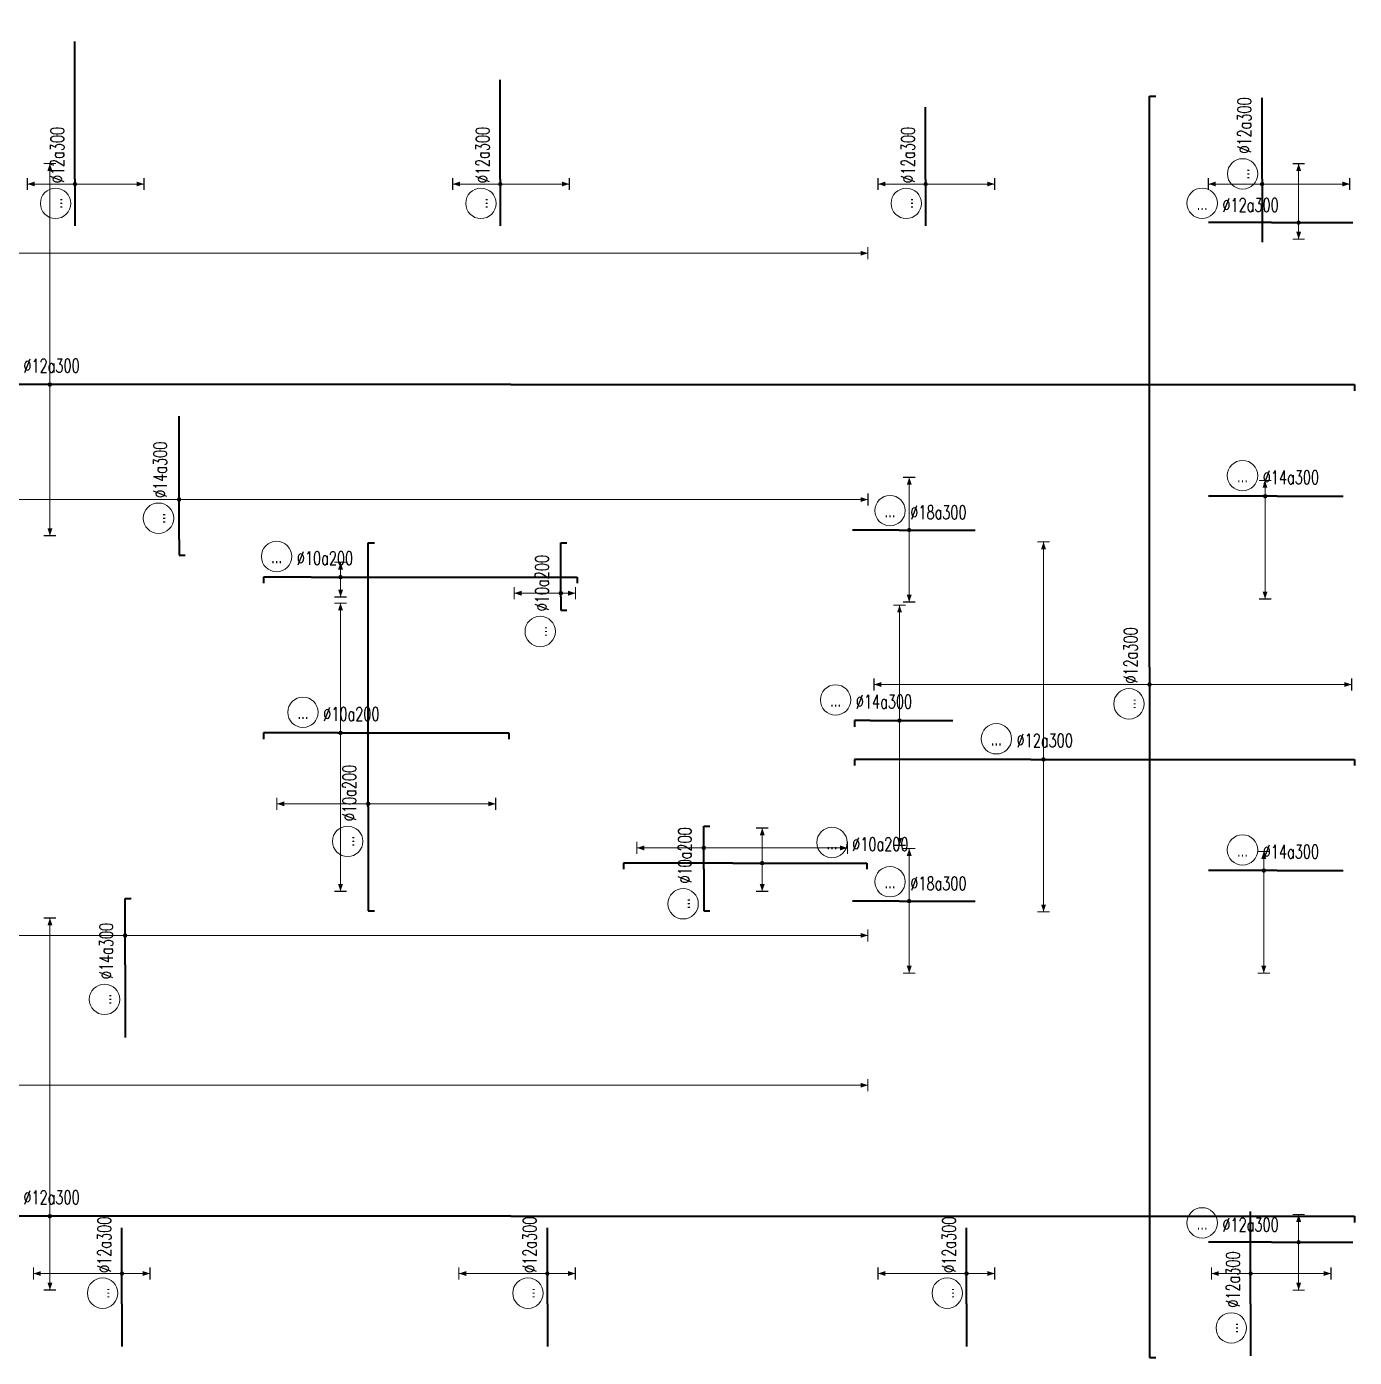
# Model space of a CAD drawing. Header units: millimetres. Extents: x 128150 to 589785, y -24154 to 43820.
# Drawn here: x 285855 to 318320, y 8280 to 40823 of the extents above; entities that cross this region are included whole.
import ezdxf
from ezdxf.enums import TextEntityAlignment as Align

# ---------------------------------------------------------------- set-up
doc = ezdxf.new("R2010")
doc.units = ezdxf.units.MM
doc.layers.get('0').update_dxf_attribs({"lineweight": 20})
for name, color, linetype, lineweight in [('NDC_S_DIM', 1, 'Continuous', 15), ('NDC_S_REBAR', 4, 'Continuous', 35), ('NDC_S_VN TEXT', 7, 'Continuous', 20)]:
    doc.layers.add(name, color=color, linetype=linetype, lineweight=lineweight)
doc.styles.add('ARIAL', font='arial.ttf', dxfattribs={"width": 0.7})
doc.styles.add('NDC_ROMANS', font='romans.shx', dxfattribs={"width": 0.7})

# ---------------------------------------------------------------- blocks, each defined once
blk = doc.blocks.new('*U25')
h = blk.add_hatch(color=6)
edge = h.paths.add_edge_path()
edge.add_arc((-75.12, 0), 0.3, 0, 360)
at = {"layer": 'NDC_S_DIM', "color": 6}
for q in [(-75.12, 48.62), (-75.12, -12.04)]:
    blk.add_line((-75.12, 0), q, dxfattribs=at)
for points in [[(-76.12, 48.62, 0.2, 0.2, 0), (-74.12, 48.62, 0, 0, 0)], [(-76.12, -12.04, 0.2, 0.2, 0), (-74.12, -12.04, 0, 0, 0)]]:
    blk.add_lwpolyline(points, format="xyseb", dxfattribs=at)
at = {"layer": 'NDC_S_DIM'}
blk.add_circle((-82.75, 3.36), 2.48, dxfattribs=at)
at = {"layer": 'NDC_S_DIM', "color": 6}
blk.add_circle((-75.12, 0), 0.3, dxfattribs=at)
for points in [[(-75.52, 47.42), (-75.12, 48.62), (-74.72, 47.42)], [(-75.52, -10.84), (-75.12, -12.04), (-74.72, -10.84)]]:
    blk.add_solid(points, dxfattribs=at)
at = {"layer": 'NDC_S_REBAR'}
for p, q in [((0, 0), (-289.29, 0)), ((-289.29, 0), (-289.29, -1)), ((0, 0), (137.51, 0)), ((137.51, 0), (137.51, -1)), ((-289.29, -1), (-289.29, -1)), ((137.51, -1), (137.51, -1))]:
    blk.add_line(p, q, dxfattribs=at)
at = {"layer": 'NDC_S_VN TEXT', "style": 'ARIAL', "width": 0.7}
blk.add_attdef('KHT', text='', height=2.2, dxfattribs=at).set_placement((-82.75, 3.36), align=Align.MIDDLE_CENTER)
at = {"layer": 'NDC_S_VN TEXT', "color": 3, "style": 'NDC_ROMANS', "width": 0.7}
blk.add_attdef('DKT', (-79.45, 1.98), '', height=2.2, dxfattribs=at)
blk = doc.blocks.new('*U33')
h = blk.add_hatch(color=6)
edge = h.paths.add_edge_path()
edge.add_arc((2.08, 0), 0.3, 0, 360)
at = {"layer": 'NDC_S_DIM', "color": 6}
for q in [(2.08, 35.47), (2.08, -24.86)]:
    blk.add_line((2.08, 0), q, dxfattribs=at)
for points in [[(1.08, 35.47, 0.2, 0.2, 0), (3.08, 35.47, 0, 0, 0)], [(1.08, -24.86, 0.2, 0.2, 0), (3.08, -24.86, 0, 0, 0)]]:
    blk.add_lwpolyline(points, format="xyseb", dxfattribs=at)
at = {"layer": 'NDC_S_DIM'}
blk.add_circle((-5.62, 3.36), 2.48, dxfattribs=at)
at = {"layer": 'NDC_S_DIM', "color": 6}
blk.add_circle((2.08, 0), 0.3, dxfattribs=at)
for points in [[(1.68, 34.27), (2.08, 35.47), (2.48, 34.27)], [(1.68, -23.66), (2.08, -24.86), (2.48, -23.66)]]:
    blk.add_solid(points, dxfattribs=at)
at = {"layer": 'NDC_S_REBAR'}
for p, q in [((0, 0), (-28.73, 0)), ((-28.73, 0), (-28.73, -1)), ((0, 0), (52.74, 0)), ((52.74, 0), (52.74, -1)), ((-28.73, -1), (-28.73, -1)), ((52.74, -1), (52.74, -1))]:
    blk.add_line(p, q, dxfattribs=at)
at = {"layer": 'NDC_S_VN TEXT', "style": 'ARIAL', "width": 0.7}
blk.add_attdef('KHT', text='', height=2.2, dxfattribs=at).set_placement((-5.62, 3.36), align=Align.MIDDLE_CENTER)
at = {"layer": 'NDC_S_VN TEXT', "color": 3, "style": 'NDC_ROMANS', "width": 0.7}
blk.add_attdef('DKT', (-2.32, 1.98), '', height=2.2, dxfattribs=at)
blk = doc.blocks.new('*U34')
h = blk.add_hatch(color=6)
edge = h.paths.add_edge_path()
edge.add_arc((4.81, 0), 0.3, 0, 360)
at = {"layer": 'NDC_S_DIM', "color": 6}
for q in [(4.81, 100.13), (4.81, -154.87)]:
    blk.add_line((4.81, 0), q, dxfattribs=at)
for points in [[(3.81, 100.13, 0.2, 0.2, 0), (5.81, 100.13, 0, 0, 0)], [(3.81, -154.87, 0.2, 0.2, 0), (5.81, -154.87, 0, 0, 0)]]:
    blk.add_lwpolyline(points, format="xyseb", dxfattribs=at)
at = {"layer": 'NDC_S_DIM'}
blk.add_circle((-5.62, 3.36), 2.48, dxfattribs=at)
at = {"layer": 'NDC_S_DIM', "color": 6}
blk.add_circle((4.81, 0), 0.3, dxfattribs=at)
for points in [[(4.41, 98.93), (4.81, 100.13), (5.21, 98.93)], [(4.41, -153.67), (4.81, -154.87), (5.21, -153.67)]]:
    blk.add_solid(points, dxfattribs=at)
at = {"layer": 'NDC_S_REBAR'}
for p, q in [((0, 0), (-39.56, 0)), ((-39.56, 0), (-39.56, -1)), ((0, 0), (35.24, 0)), ((35.24, 0), (35.24, -1)), ((-39.56, -1), (-39.56, -1)), ((35.24, -1), (35.24, -1))]:
    blk.add_line(p, q, dxfattribs=at)
at = {"layer": 'NDC_S_VN TEXT', "style": 'ARIAL', "width": 0.7}
blk.add_attdef('KHT', text='', height=2.2, dxfattribs=at).set_placement((-5.62, 3.36), align=Align.MIDDLE_CENTER)
at = {"layer": 'NDC_S_VN TEXT', "color": 3, "style": 'NDC_ROMANS', "width": 0.7}
blk.add_attdef('DKT', (-2.32, 1.98), '', height=2.2, dxfattribs=at)
blk = doc.blocks.new('*U36')
h = blk.add_hatch(color=6)
edge = h.paths.add_edge_path()
edge.add_arc((4.81, 0), 0.3, 0, 360)
at = {"layer": 'NDC_S_DIM', "color": 6}
for q in [(4.81, 100.13), (4.81, -154.87)]:
    blk.add_line((4.81, 0), q, dxfattribs=at)
for points in [[(3.81, 100.13, 0.2, 0.2, 0), (5.81, 100.13, 0, 0, 0)], [(3.81, -154.87, 0.2, 0.2, 0), (5.81, -154.87, 0, 0, 0)]]:
    blk.add_lwpolyline(points, format="xyseb", dxfattribs=at)
at = {"layer": 'NDC_S_DIM'}
blk.add_circle((-5.62, 3.36), 2.48, dxfattribs=at)
at = {"layer": 'NDC_S_DIM', "color": 6}
blk.add_circle((4.81, 0), 0.3, dxfattribs=at)
for points in [[(4.41, 98.93), (4.81, 100.13), (5.21, 98.93)], [(4.41, -153.67), (4.81, -154.87), (5.21, -153.67)]]:
    blk.add_solid(points, dxfattribs=at)
at = {"layer": 'NDC_S_REBAR'}
for p, q in [((0, 0), (-44.4, 0)), ((-44.4, 0), (-44.4, -1)), ((0, 0), (41.76, 0)), ((41.76, 0), (41.76, -1)), ((-44.4, -1), (-44.4, -1)), ((41.76, -1), (41.76, -1))]:
    blk.add_line(p, q, dxfattribs=at)
at = {"layer": 'NDC_S_VN TEXT', "style": 'ARIAL', "width": 0.7}
blk.add_attdef('KHT', text='', height=2.2, dxfattribs=at).set_placement((-5.62, 3.36), align=Align.MIDDLE_CENTER)
at = {"layer": 'NDC_S_VN TEXT', "color": 3, "style": 'NDC_ROMANS', "width": 0.7}
blk.add_attdef('DKT', (-2.32, 1.98), '', height=2.2, dxfattribs=at)
blk = doc.blocks.new('*U27')
h = blk.add_hatch(color=6)
edge = h.paths.add_edge_path()
edge.add_arc((0.5, 0), 0.3, 0, 360)
at = {"layer": 'NDC_S_DIM', "color": 6}
for q in [(0.5, 21.16), (0.5, -25.84)]:
    blk.add_line((0.5, 0), q, dxfattribs=at)
for points in [[(-0.5, 21.16, 0.2, 0.2, 0), (1.5, 21.16, 0, 0, 0)], [(-0.5, -25.84, 0.2, 0.2, 0), (1.5, -25.84, 0, 0, 0)]]:
    blk.add_lwpolyline(points, format="xyseb", dxfattribs=at)
at = {"layer": 'NDC_S_DIM'}
blk.add_circle((-5.62, 3.36), 2.48, dxfattribs=at)
at = {"layer": 'NDC_S_DIM', "color": 6}
blk.add_circle((0.5, 0), 0.3, dxfattribs=at)
for points in [[(0.1, 19.96), (0.5, 21.16), (0.9, 19.96)], [(0.1, -24.64), (0.5, -25.84), (0.9, -24.64)]]:
    blk.add_solid(points, dxfattribs=at)
at = {"layer": 'NDC_S_REBAR'}
for p, q in [((0, 0), (-12.04, 0)), ((-12.04, 0), (-12.04, -1)), ((0, 0), (27.96, 0)), ((27.96, 0), (27.96, -1)), ((-12.04, -1), (-12.04, -1)), ((27.96, -1), (27.96, -1))]:
    blk.add_line(p, q, dxfattribs=at)
at = {"layer": 'NDC_S_VN TEXT', "style": 'ARIAL', "width": 0.7}
blk.add_attdef('KHT', text='', height=2.2, dxfattribs=at).set_placement((-5.62, 3.36), align=Align.MIDDLE_CENTER)
at = {"layer": 'NDC_S_VN TEXT', "color": 3, "style": 'NDC_ROMANS', "width": 0.7}
blk.add_attdef('DKT', (-2.32, 1.98), '', height=2.2, dxfattribs=at)
blk = doc.blocks.new('*U21')
h = blk.add_hatch(color=6)
edge = h.paths.add_edge_path()
edge.add_arc((4.81, 0), 0.3, 0, 360)
at = {"layer": 'NDC_S_DIM', "color": 6}
for q in [(4.81, 2.43), (4.81, -3.24)]:
    blk.add_line((4.81, 0), q, dxfattribs=at)
for points in [[(3.81, 2.43, 0.2, 0.2, 0), (5.81, 2.43, 0, 0, 0)], [(3.81, -3.24, 0.2, 0.2, 0), (5.81, -3.24, 0, 0, 0)]]:
    blk.add_lwpolyline(points, format="xyseb", dxfattribs=at)
at = {"layer": 'NDC_S_DIM'}
blk.add_circle((-5.62, 3.36), 2.48, dxfattribs=at)
at = {"layer": 'NDC_S_DIM', "color": 6}
blk.add_circle((4.81, 0), 0.3, dxfattribs=at)
for points in [[(4.41, 1.23), (4.81, 2.43), (5.21, 1.23)], [(4.41, -2.04), (4.81, -3.24), (5.21, -2.04)]]:
    blk.add_solid(points, dxfattribs=at)
at = {"layer": 'NDC_S_REBAR'}
for p, q in [((0, 0), (-7.73, 0)), ((-7.73, 0), (-7.73, -1)), ((0, 0), (43.4, 0)), ((43.4, 0), (43.4, -1)), ((-7.73, -1), (-7.73, -1)), ((43.4, -1), (43.4, -1))]:
    blk.add_line(p, q, dxfattribs=at)
at = {"layer": 'NDC_S_VN TEXT', "style": 'ARIAL', "width": 0.7}
blk.add_attdef('KHT', text='', height=2.2, dxfattribs=at).set_placement((-5.62, 3.36), align=Align.MIDDLE_CENTER)
at = {"layer": 'NDC_S_VN TEXT', "color": 3, "style": 'NDC_ROMANS', "width": 0.7}
blk.add_attdef('DKT', (-2.32, 1.98), '', height=2.2, dxfattribs=at)
blk = doc.blocks.new('*U23')
h = blk.add_hatch(color=6)
edge = h.paths.add_edge_path()
edge.add_arc((0.5, 0), 0.3, 0, 360)
at = {"layer": 'NDC_S_DIM', "color": 6}
for q in [(0.5, 14.9), (0.5, -20.77)]:
    blk.add_line((0.5, 0), q, dxfattribs=at)
for points in [[(-0.5, 14.9, 0.2, 0.2, 0), (1.5, 14.9, 0, 0, 0)], [(-0.5, -20.77, 0.2, 0.2, 0), (1.5, -20.77, 0, 0, 0)]]:
    blk.add_lwpolyline(points, format="xyseb", dxfattribs=at)
at = {"layer": 'NDC_S_DIM'}
blk.add_circle((-5.62, 3.36), 2.48, dxfattribs=at)
at = {"layer": 'NDC_S_DIM', "color": 6}
blk.add_circle((0.5, 0), 0.3, dxfattribs=at)
for points in [[(0.1, 13.7), (0.5, 14.9), (0.9, 13.7)], [(0.1, -19.57), (0.5, -20.77), (0.9, -19.57)]]:
    blk.add_solid(points, dxfattribs=at)
at = {"layer": 'NDC_S_REBAR'}
for p, q in [((0, 0), (-16.95, 0)), ((-16.95, 0), (-16.95, -1)), ((0, 0), (43.05, 0)), ((43.05, 0), (43.05, -1)), ((-16.95, -1), (-16.95, -1)), ((43.05, -1), (43.05, -1))]:
    blk.add_line(p, q, dxfattribs=at)
at = {"layer": 'NDC_S_VN TEXT', "style": 'ARIAL', "width": 0.7}
blk.add_attdef('KHT', text='', height=2.2, dxfattribs=at).set_placement((-5.62, 3.36), align=Align.MIDDLE_CENTER)
at = {"layer": 'NDC_S_VN TEXT', "color": 3, "style": 'NDC_ROMANS', "width": 0.7}
blk.add_attdef('DKT', (-2.32, 1.98), '', height=2.2, dxfattribs=at)
blk = doc.blocks.new('*U24')
h = blk.add_hatch(color=6)
edge = h.paths.add_edge_path()
edge.add_arc((0.61, 0), 0.3, 0, 360)
at = {"layer": 'NDC_S_DIM', "color": 6}
for q in [(0.61, 7.61), (0.61, -2.39)]:
    blk.add_line((0.61, 0), q, dxfattribs=at)
for points in [[(-0.39, 7.61, 0.2, 0.2, 0), (1.61, 7.61, 0, 0, 0)], [(-0.39, -2.39, 0.2, 0.2, 0), (1.61, -2.39, 0, 0, 0)]]:
    blk.add_lwpolyline(points, format="xyseb", dxfattribs=at)
at = {"layer": 'NDC_S_DIM'}
blk.add_circle((-5.62, 3.36), 2.48, dxfattribs=at)
at = {"layer": 'NDC_S_DIM', "color": 6}
blk.add_circle((0.61, 0), 0.3, dxfattribs=at)
for points in [[(0.21, 6.41), (0.61, 7.61), (1.01, 6.41)], [(0.21, -1.19), (0.61, -2.39), (1.01, -1.19)]]:
    blk.add_solid(points, dxfattribs=at)
at = {"layer": 'NDC_S_REBAR'}
for p, q in [((0, 0), (-2.17, 0)), ((-2.17, 0), (-2.17, -1)), ((0, 0), (8.83, 0)), ((8.83, 0), (8.83, -1)), ((-2.17, -1), (-2.17, -1)), ((8.83, -1), (8.83, -1))]:
    blk.add_line(p, q, dxfattribs=at)
at = {"layer": 'NDC_S_VN TEXT', "style": 'ARIAL', "width": 0.7}
blk.add_attdef('KHT', text='', height=2.2, dxfattribs=at).set_placement((-5.62, 3.36), align=Align.MIDDLE_CENTER)
at = {"layer": 'NDC_S_VN TEXT', "color": 3, "style": 'NDC_ROMANS', "width": 0.7}
blk.add_attdef('DKT', (-2.32, 1.98), '', height=2.2, dxfattribs=at)
blk = doc.blocks.new('*U39')
h = blk.add_hatch(color=6)
edge = h.paths.add_edge_path()
edge.add_arc((3.48, 0), 0.3, 0, 360)
at = {"layer": 'NDC_S_DIM', "color": 6}
for q in [(3.48, 10.9), (3.48, -23.43)]:
    blk.add_line((3.48, 0), q, dxfattribs=at)
for points in [[(2.48, 10.9, 0.2, 0.2, 0), (4.48, 10.9, 0, 0, 0)], [(2.48, -23.43, 0.2, 0.2, 0), (4.48, -23.43, 0, 0, 0)]]:
    blk.add_lwpolyline(points, format="xyseb", dxfattribs=at)
at = {"layer": 'NDC_S_DIM'}
blk.add_circle((-5.62, 3.36), 2.48, dxfattribs=at)
at = {"layer": 'NDC_S_DIM', "color": 6}
blk.add_circle((3.48, 0), 0.3, dxfattribs=at)
for points in [[(3.08, 9.7), (3.48, 10.9), (3.88, 9.7)], [(3.08, -22.23), (3.48, -23.43), (3.88, -22.23)]]:
    blk.add_solid(points, dxfattribs=at)
at = {"layer": 'NDC_S_REBAR'}
for p, q in [((0, 0), (-6.77, 0)), ((-6.77, 0), (-6.77, -1)), ((0, 0), (7.03, 0)), ((7.03, 0), (7.03, -1)), ((-6.77, -1), (-6.77, -1)), ((7.03, -1), (7.03, -1))]:
    blk.add_line(p, q, dxfattribs=at)
at = {"layer": 'NDC_S_VN TEXT', "style": 'ARIAL', "width": 0.7}
blk.add_attdef('KHT', text='', height=2.2, dxfattribs=at).set_placement((-5.62, 3.36), align=Align.MIDDLE_CENTER)
at = {"layer": 'NDC_S_VN TEXT', "color": 3, "style": 'NDC_ROMANS', "width": 0.7}
blk.add_attdef('DKT', (-2.32, 1.98), '', height=2.2, dxfattribs=at)
blk = doc.blocks.new('*U40')
h = blk.add_hatch(color=6)
edge = h.paths.add_edge_path()
edge.add_arc((4.81, 0), 0.3, 0, 360)
at = {"layer": 'NDC_S_DIM', "color": 6}
for q in [(4.81, 5.72), (4.81, -4.61)]:
    blk.add_line((4.81, 0), q, dxfattribs=at)
for points in [[(3.81, 5.72, 0.2, 0.2, 0), (5.81, 5.72, 0, 0, 0)], [(3.81, -4.61, 0.2, 0.2, 0), (5.81, -4.61, 0, 0, 0)]]:
    blk.add_lwpolyline(points, format="xyseb", dxfattribs=at)
at = {"layer": 'NDC_S_DIM'}
blk.add_circle((16.18, 3.36), 2.48, dxfattribs=at)
at = {"layer": 'NDC_S_DIM', "color": 6}
blk.add_circle((4.81, 0), 0.3, dxfattribs=at)
for points in [[(4.41, 4.52), (4.81, 5.72), (5.21, 4.52)], [(4.41, -3.41), (4.81, -4.61), (5.21, -3.41)]]:
    blk.add_solid(points, dxfattribs=at)
at = {"layer": 'NDC_S_REBAR'}
for p, q in [((0, 0), (-17.8, 0)), ((-17.8, 0), (-17.8, -1)), ((0, 0), (21.87, 0)), ((21.87, 0), (21.87, -1)), ((-17.8, -1), (-17.8, -1)), ((21.87, -1), (21.87, -1))]:
    blk.add_line(p, q, dxfattribs=at)
at = {"layer": 'NDC_S_VN TEXT', "style": 'ARIAL', "width": 0.7}
blk.add_attdef('KHT', text='', height=2.2, dxfattribs=at).set_placement((16.18, 3.36), align=Align.MIDDLE_CENTER)
at = {"layer": 'NDC_S_VN TEXT', "color": 3, "style": 'NDC_ROMANS', "width": 0.7}
blk.add_attdef('DKT', (19.48, 1.98), '', height=2.2, dxfattribs=at)
blk = doc.blocks.new('*U42')
h = blk.add_hatch(color=6)
edge = h.paths.add_edge_path()
edge.add_arc((-2.83, 0), 0.3, 0, 360)
at = {"layer": 'NDC_S_DIM', "color": 6}
for q in [(-2.83, 44.91), (-2.83, -32.95)]:
    blk.add_line((-2.83, 0), q, dxfattribs=at)
for points in [[(-3.83, 44.91, 0.2, 0.2, 0), (-1.83, 44.91, 0, 0, 0)], [(-3.83, -32.95, 0.2, 0.2, 0), (-1.83, -32.95, 0, 0, 0)]]:
    blk.add_lwpolyline(points, format="xyseb", dxfattribs=at)
at = {"layer": 'NDC_S_DIM'}
blk.add_circle((-5.98, 3.36), 2.48, dxfattribs=at)
at = {"layer": 'NDC_S_DIM', "color": 6}
blk.add_circle((-2.83, 0), 0.3, dxfattribs=at)
for points in [[(-3.23, 43.71), (-2.83, 44.91), (-2.43, 43.71)], [(-3.23, -31.75), (-2.83, -32.95), (-2.43, -31.75)]]:
    blk.add_solid(points, dxfattribs=at)
at = {"layer": 'NDC_S_REBAR'}
for p, q in [((0, 0), (-112.53, 0)), ((-112.53, 0), (-112.53, -1)), ((0, 0), (93.07, 0)), ((93.07, 0), (93.07, -1)), ((-112.53, -1), (-112.53, -1)), ((93.07, -1), (93.07, -1))]:
    blk.add_line(p, q, dxfattribs=at)
at = {"layer": 'NDC_S_VN TEXT', "style": 'ARIAL', "width": 0.7}
blk.add_attdef('KHT', text='', height=2.2, dxfattribs=at).set_placement((-5.98, 3.36), align=Align.MIDDLE_CENTER)
at = {"layer": 'NDC_S_VN TEXT', "color": 3, "style": 'NDC_ROMANS', "width": 0.7}
blk.add_attdef('DKT', (-2.68, 1.98), '', height=2.2, dxfattribs=at)
blk = doc.blocks.new('*U32')
h = blk.add_hatch(color=6)
edge = h.paths.add_edge_path()
edge.add_arc((-75.12, 0), 0.3, 0, 360)
at = {"layer": 'NDC_S_DIM', "color": 6}
for q in [(-75.12, 36.04), (-75.12, -24.63)]:
    blk.add_line((-75.12, 0), q, dxfattribs=at)
for points in [[(-76.12, 36.04, 0.2, 0.2, 0), (-74.12, 36.04, 0, 0, 0)], [(-76.12, -24.63, 0.2, 0.2, 0), (-74.12, -24.63, 0, 0, 0)]]:
    blk.add_lwpolyline(points, format="xyseb", dxfattribs=at)
at = {"layer": 'NDC_S_DIM'}
blk.add_circle((-82.75, 3.36), 2.48, dxfattribs=at)
at = {"layer": 'NDC_S_DIM', "color": 6}
blk.add_circle((-75.12, 0), 0.3, dxfattribs=at)
for points in [[(-75.52, 34.84), (-75.12, 36.04), (-74.72, 34.84)], [(-75.52, -23.43), (-75.12, -24.63), (-74.72, -23.43)]]:
    blk.add_solid(points, dxfattribs=at)
at = {"layer": 'NDC_S_REBAR'}
for p, q in [((0, 0), (-289.29, 0)), ((-289.29, 0), (-289.29, -1)), ((0, 0), (137.51, 0)), ((137.51, 0), (137.51, -1)), ((-289.29, -1), (-289.29, -1)), ((137.51, -1), (137.51, -1))]:
    blk.add_line(p, q, dxfattribs=at)
at = {"layer": 'NDC_S_VN TEXT', "style": 'ARIAL', "width": 0.7}
blk.add_attdef('KHT', text='', height=2.2, dxfattribs=at).set_placement((-82.75, 3.36), align=Align.MIDDLE_CENTER)
at = {"layer": 'NDC_S_VN TEXT', "color": 3, "style": 'NDC_ROMANS', "width": 0.7}
blk.add_attdef('DKT', (-79.45, 1.98), '', height=2.2, dxfattribs=at)
blk = doc.blocks.new('*U65')
h = blk.add_hatch(color=6)
edge = h.paths.add_edge_path()
edge.add_arc((-1.95, 0), 0.3, 0, 360)
at = {"layer": 'NDC_S_DIM', "color": 6}
for q in [(-1.95, 2.57), (-1.95, -16.76)]:
    blk.add_line((-1.95, 0), q, dxfattribs=at)
for points in [[(-2.95, 2.57, 0.2, 0.2, 0), (-0.95, 2.57, 0, 0, 0)], [(-2.95, -16.76, 0.2, 0.2, 0), (-0.95, -16.76, 0, 0, 0)]]:
    blk.add_lwpolyline(points, format="xyseb", dxfattribs=at)
at = {"layer": 'NDC_S_DIM'}
blk.add_circle((-5.62, 3.36), 2.48, dxfattribs=at)
at = {"layer": 'NDC_S_DIM', "color": 6}
blk.add_circle((-1.95, 0), 0.3, dxfattribs=at)
for points in [[(-2.35, 1.37), (-1.95, 2.57), (-1.55, 1.37)], [(-2.35, -15.56), (-1.95, -16.76), (-1.55, -15.56)]]:
    blk.add_solid(points, dxfattribs=at)
at = {"layer": 'NDC_S_REBAR'}
for p, q in [((0, 0), (-11.19, 0)), ((-11.19, 0), (-11.19, 0)), ((0, 0), (10.81, 0)), ((10.81, 0), (10.81, 0)), ((10.81, 0), (10.81, 0)), ((-11.19, 0), (-11.19, 0))]:
    blk.add_line(p, q, dxfattribs=at)
at = {"layer": 'NDC_S_VN TEXT', "style": 'ARIAL', "width": 0.7}
blk.add_attdef('KHT', text='', height=2.2, dxfattribs=at).set_placement((-5.62, 3.36), align=Align.MIDDLE_CENTER)
at = {"layer": 'NDC_S_VN TEXT', "color": 3, "style": 'NDC_ROMANS', "width": 0.7}
blk.add_attdef('DKT', (-2.32, 1.98), '', height=2.2, dxfattribs=at)
blk = doc.blocks.new('*U64')
h = blk.add_hatch(color=6)
edge = h.paths.add_edge_path()
edge.add_arc((-2.16, 0), 0.3, 0, 360)
at = {"layer": 'NDC_S_DIM', "color": 6}
for q in [(-2.16, 3.1), (-2.16, -16.73)]:
    blk.add_line((-2.16, 0), q, dxfattribs=at)
for points in [[(-3.16, 3.1, 0.2, 0.2, 0), (-1.16, 3.1, 0, 0, 0)], [(-3.16, -16.73, 0.2, 0.2, 0), (-1.16, -16.73, 0, 0, 0)]]:
    blk.add_lwpolyline(points, format="xyseb", dxfattribs=at)
at = {"layer": 'NDC_S_DIM'}
blk.add_circle((-5.62, 3.36), 2.48, dxfattribs=at)
at = {"layer": 'NDC_S_DIM', "color": 6}
blk.add_circle((-2.16, 0), 0.3, dxfattribs=at)
for points in [[(-2.56, 1.9), (-2.16, 3.1), (-1.76, 1.9)], [(-2.56, -15.53), (-2.16, -16.73), (-1.76, -15.53)]]:
    blk.add_solid(points, dxfattribs=at)
at = {"layer": 'NDC_S_REBAR'}
for p, q in [((0, 0), (-11.19, 0)), ((-11.19, 0), (-11.19, 0)), ((0, 0), (10.81, 0)), ((10.81, 0), (10.81, 0)), ((10.81, 0), (10.81, 0)), ((-11.19, 0), (-11.19, 0))]:
    blk.add_line(p, q, dxfattribs=at)
at = {"layer": 'NDC_S_VN TEXT', "style": 'ARIAL', "width": 0.7}
blk.add_attdef('KHT', text='', height=2.2, dxfattribs=at).set_placement((-5.62, 3.36), align=Align.MIDDLE_CENTER)
at = {"layer": 'NDC_S_VN TEXT', "color": 3, "style": 'NDC_ROMANS', "width": 0.7}
blk.add_attdef('DKT', (-2.32, 1.98), '', height=2.2, dxfattribs=at)
blk = doc.blocks.new('*U71')
h = blk.add_hatch(color=6)
edge = h.paths.add_edge_path()
edge.add_arc((4.81, 0), 0.3, 0, 360)
at = {"layer": 'NDC_S_DIM', "color": 6}
for q in [(4.81, 133.93), (4.81, -121.07)]:
    blk.add_line((4.81, 0), q, dxfattribs=at)
for points in [[(3.81, 133.93, 0.2, 0.2, 0), (5.81, 133.93, 0, 0, 0)], [(3.81, -121.07, 0.2, 0.2, 0), (5.81, -121.07, 0, 0, 0)]]:
    blk.add_lwpolyline(points, format="xyseb", dxfattribs=at)
at = {"layer": 'NDC_S_DIM'}
blk.add_circle((-5.62, 3.36), 2.48, dxfattribs=at)
at = {"layer": 'NDC_S_DIM', "color": 6}
blk.add_circle((4.81, 0), 0.3, dxfattribs=at)
for points in [[(4.41, 132.73), (4.81, 133.93), (5.21, 132.73)], [(4.41, -119.87), (4.81, -121.07), (5.21, -119.87)]]:
    blk.add_solid(points, dxfattribs=at)
at = {"layer": 'NDC_S_REBAR'}
for p, q in [((0, 0), (-11.85, 0)), ((-11.85, 0), (-11.85, 0)), ((0, 0), (10.81, 0)), ((10.81, 0), (10.81, -1)), ((-11.85, 0), (-11.85, 0)), ((10.81, -1), (10.81, -1))]:
    blk.add_line(p, q, dxfattribs=at)
at = {"layer": 'NDC_S_VN TEXT', "style": 'ARIAL', "width": 0.7}
blk.add_attdef('KHT', text='', height=2.2, dxfattribs=at).set_placement((-5.62, 3.36), align=Align.MIDDLE_CENTER)
at = {"layer": 'NDC_S_VN TEXT', "color": 3, "style": 'NDC_ROMANS', "width": 0.7}
blk.add_attdef('DKT', (-2.32, 1.98), '', height=2.2, dxfattribs=at)
blk = doc.blocks.new('*U68')
h = blk.add_hatch(color=6)
edge = h.paths.add_edge_path()
edge.add_arc((6.53, 0), 0.3, 0, 360)
at = {"layer": 'NDC_S_DIM', "color": 6}
for q in [(6.53, 142.72), (6.53, -112.28)]:
    blk.add_line((6.53, 0), q, dxfattribs=at)
for points in [[(5.53, 142.72, 0.2, 0.2, 0), (7.53, 142.72, 0, 0, 0)], [(5.53, -112.28, 0.2, 0.2, 0), (7.53, -112.28, 0, 0, 0)]]:
    blk.add_lwpolyline(points, format="xyseb", dxfattribs=at)
at = {"layer": 'NDC_S_DIM'}
blk.add_circle((3.49, 3.36), 2.48, dxfattribs=at)
at = {"layer": 'NDC_S_DIM', "color": 6}
blk.add_circle((6.53, 0), 0.3, dxfattribs=at)
for points in [[(6.13, 141.52), (6.53, 142.72), (6.93, 141.52)], [(6.13, -111.08), (6.53, -112.28), (6.93, -111.08)]]:
    blk.add_solid(points, dxfattribs=at)
at = {"layer": 'NDC_S_REBAR'}
for p, q in [((0, 0), (-2.52, 0)), ((-2.52, 0), (-2.52, -1)), ((0, 0), (20.15, 0)), ((20.15, 0), (20.15, 0)), ((20.15, 0), (20.15, 0)), ((-2.52, -1), (-2.52, -1))]:
    blk.add_line(p, q, dxfattribs=at)
at = {"layer": 'NDC_S_VN TEXT', "style": 'ARIAL', "width": 0.7}
blk.add_attdef('KHT', text='', height=2.2, dxfattribs=at).set_placement((3.49, 3.36), align=Align.MIDDLE_CENTER)
at = {"layer": 'NDC_S_VN TEXT', "color": 3, "style": 'NDC_ROMANS', "width": 0.7}
blk.add_attdef('DKT', (6.79, 1.98), '', height=2.2, dxfattribs=at)
blk = doc.blocks.new('*U69')
h = blk.add_hatch(color=6)
edge = h.paths.add_edge_path()
edge.add_arc((4.81, 0), 0.3, 0, 360)
at = {"layer": 'NDC_S_DIM', "color": 6}
for q in [(4.81, 18.82), (4.81, -20.35)]:
    blk.add_line((4.81, 0), q, dxfattribs=at)
for points in [[(3.81, 18.82, 0.2, 0.2, 0), (5.81, 18.82, 0, 0, 0)], [(3.81, -20.35, 0.2, 0.2, 0), (5.81, -20.35, 0, 0, 0)]]:
    blk.add_lwpolyline(points, format="xyseb", dxfattribs=at)
at = {"layer": 'NDC_S_DIM'}
blk.add_circle((-5.62, 3.36), 2.48, dxfattribs=at)
at = {"layer": 'NDC_S_DIM', "color": 6}
blk.add_circle((4.81, 0), 0.3, dxfattribs=at)
for points in [[(4.41, 17.62), (4.81, 18.82), (5.21, 17.62)], [(4.41, -19.15), (4.81, -20.35), (5.21, -19.15)]]:
    blk.add_solid(points, dxfattribs=at)
at = {"layer": 'NDC_S_REBAR'}
for p, q in [((0, 0), (-2.52, 0)), ((-2.52, 0), (-2.52, -1)), ((0, 0), (13.48, 0)), ((13.48, 0), (13.48, 0)), ((13.48, 0), (13.48, 0)), ((-2.52, -1), (-2.52, -1))]:
    blk.add_line(p, q, dxfattribs=at)
at = {"layer": 'NDC_S_VN TEXT', "style": 'ARIAL', "width": 0.7}
blk.add_attdef('KHT', text='', height=2.2, dxfattribs=at).set_placement((-5.62, 3.36), align=Align.MIDDLE_CENTER)
at = {"layer": 'NDC_S_VN TEXT', "color": 3, "style": 'NDC_ROMANS', "width": 0.7}
blk.add_attdef('DKT', (-2.32, 1.98), '', height=2.2, dxfattribs=at)
blk = doc.blocks.new('*U66')
h = blk.add_hatch(color=6)
edge = h.paths.add_edge_path()
edge.add_arc((1.64, 0), 0.3, 0, 360)
at = {"layer": 'NDC_S_DIM', "color": 6}
for q in [(1.64, 8.58), (1.64, -11.75)]:
    blk.add_line((1.64, 0), q, dxfattribs=at)
for points in [[(0.64, 8.58, 0.2, 0.2, 0), (2.64, 8.58, 0, 0, 0)], [(0.64, -11.75, 0.2, 0.2, 0), (2.64, -11.75, 0, 0, 0)]]:
    blk.add_lwpolyline(points, format="xyseb", dxfattribs=at)
at = {"layer": 'NDC_S_DIM'}
blk.add_circle((-1.49, 3.16), 2.48, dxfattribs=at)
at = {"layer": 'NDC_S_DIM', "color": 6}
blk.add_circle((1.64, 0), 0.3, dxfattribs=at)
for points in [[(1.24, 7.38), (1.64, 8.58), (2.04, 7.38)], [(1.24, -10.55), (1.64, -11.75), (2.04, -10.55)]]:
    blk.add_solid(points, dxfattribs=at)
at = {"layer": 'NDC_S_REBAR'}
for p, q in [((0, 0), (-7.6, 0)), ((-7.6, 0), (-7.6, 0)), ((0, 0), (12.4, 0)), ((12.4, 0), (12.4, 0)), ((12.4, 0), (12.4, 0)), ((-7.6, 0), (-7.6, 0))]:
    blk.add_line(p, q, dxfattribs=at)
at = {"layer": 'NDC_S_VN TEXT', "style": 'ARIAL', "width": 0.7}
blk.add_attdef('KHT', text='', height=2.2, dxfattribs=at).set_placement((-1.49, 3.16), align=Align.MIDDLE_CENTER)
at = {"layer": 'NDC_S_VN TEXT', "color": 3, "style": 'NDC_ROMANS', "width": 0.7}
blk.add_attdef('DKT', (1.81, 1.78), '', height=2.2, dxfattribs=at)
blk = doc.blocks.new('*U74')
h = blk.add_hatch(color=6)
edge = h.paths.add_edge_path()
edge.add_arc((-0.77, 0), 0.3, 0, 360)
at = {"layer": 'NDC_S_DIM', "color": 6}
for q in [(-0.77, 7.75), (-0.77, -11.25)]:
    blk.add_line((-0.77, 0), q, dxfattribs=at)
for points in [[(-1.77, 7.75, 0.2, 0.2, 0), (0.23, 7.75, 0, 0, 0)], [(-1.77, -11.25, 0.2, 0.2, 0), (0.23, -11.25, 0, 0, 0)]]:
    blk.add_lwpolyline(points, format="xyseb", dxfattribs=at)
at = {"layer": 'NDC_S_DIM'}
blk.add_circle((-3.93, 3.16), 2.48, dxfattribs=at)
at = {"layer": 'NDC_S_DIM', "color": 6}
blk.add_circle((-0.77, 0), 0.3, dxfattribs=at)
for points in [[(-1.17, 6.55), (-0.77, 7.75), (-0.37, 6.55)], [(-1.17, -10.05), (-0.77, -11.25), (-0.37, -10.05)]]:
    blk.add_solid(points, dxfattribs=at)
at = {"layer": 'NDC_S_REBAR'}
for p, q in [((0, 0), (-7.6, 0)), ((-7.6, 0), (-7.6, 0)), ((0, 0), (11.73, 0)), ((11.73, 0), (11.73, 0)), ((11.73, 0), (11.73, 0)), ((-7.6, 0), (-7.6, 0))]:
    blk.add_line(p, q, dxfattribs=at)
at = {"layer": 'NDC_S_VN TEXT', "style": 'ARIAL', "width": 0.7}
blk.add_attdef('KHT', text='', height=2.2, dxfattribs=at).set_placement((-3.93, 3.16), align=Align.MIDDLE_CENTER)
at = {"layer": 'NDC_S_VN TEXT', "color": 3, "style": 'NDC_ROMANS', "width": 0.7}
blk.add_attdef('DKT', (-0.63, 1.78), '', height=2.2, dxfattribs=at)
blk = doc.blocks.new('*U75')
h = blk.add_hatch(color=6)
edge = h.paths.add_edge_path()
edge.add_arc((4.94, 0), 0.3, 0, 360)
at = {"layer": 'NDC_S_DIM', "color": 6}
for q in [(4.94, 14.43), (4.94, -4.57)]:
    blk.add_line((4.94, 0), q, dxfattribs=at)
for points in [[(3.94, 14.43, 0.2, 0.2, 0), (5.94, 14.43, 0, 0, 0)], [(3.94, -4.57, 0.2, 0.2, 0), (5.94, -4.57, 0, 0, 0)]]:
    blk.add_lwpolyline(points, format="xyseb", dxfattribs=at)
at = {"layer": 'NDC_S_DIM'}
blk.add_circle((1.74, 3.16), 2.48, dxfattribs=at)
at = {"layer": 'NDC_S_DIM', "color": 6}
blk.add_circle((4.94, 0), 0.3, dxfattribs=at)
for points in [[(4.54, 13.23), (4.94, 14.43), (5.34, 13.23)], [(4.54, -3.37), (4.94, -4.57), (5.34, -3.37)]]:
    blk.add_solid(points, dxfattribs=at)
at = {"layer": 'NDC_S_REBAR'}
for p, q in [((0, 0), (-6.94, 0)), ((-6.94, 0), (-6.94, 0)), ((0, 0), (12.4, 0)), ((12.4, 0), (12.4, 0)), ((12.4, 0), (12.4, 0)), ((-6.94, 0), (-6.94, 0))]:
    blk.add_line(p, q, dxfattribs=at)
at = {"layer": 'NDC_S_VN TEXT', "style": 'ARIAL', "width": 0.7}
blk.add_attdef('KHT', text='', height=2.2, dxfattribs=at).set_placement((1.74, 3.16), align=Align.MIDDLE_CENTER)
at = {"layer": 'NDC_S_VN TEXT', "color": 3, "style": 'NDC_ROMANS', "width": 0.7}
blk.add_attdef('DKT', (5.04, 1.78), '', height=2.2, dxfattribs=at)
blk = doc.blocks.new('*U77')
h = blk.add_hatch(color=6)
edge = h.paths.add_edge_path()
edge.add_arc((4.94, 0), 0.3, 0, 360)
at = {"layer": 'NDC_S_DIM', "color": 6}
for q in [(4.94, 6.39), (4.94, -13.11)]:
    blk.add_line((4.94, 0), q, dxfattribs=at)
for points in [[(3.94, 6.39, 0.2, 0.2, 0), (5.94, 6.39, 0, 0, 0)], [(3.94, -13.11, 0.2, 0.2, 0), (5.94, -13.11, 0, 0, 0)]]:
    blk.add_lwpolyline(points, format="xyseb", dxfattribs=at)
at = {"layer": 'NDC_S_DIM'}
blk.add_circle((-3.93, 3.16), 2.48, dxfattribs=at)
at = {"layer": 'NDC_S_DIM', "color": 6}
blk.add_circle((4.94, 0), 0.3, dxfattribs=at)
for points in [[(4.54, 5.19), (4.94, 6.39), (5.34, 5.19)], [(4.54, -11.91), (4.94, -13.11), (5.34, -11.91)]]:
    blk.add_solid(points, dxfattribs=at)
at = {"layer": 'NDC_S_REBAR'}
for p, q in [((0, 0), (-8.47, 0)), ((-8.47, 0), (-8.47, 0)), ((0, 0), (15.06, 0)), ((15.06, 0), (15.06, 0)), ((15.06, 0), (15.06, 0)), ((-8.47, 0), (-8.47, 0))]:
    blk.add_line(p, q, dxfattribs=at)
at = {"layer": 'NDC_S_VN TEXT', "style": 'ARIAL', "width": 0.7}
blk.add_attdef('KHT', text='', height=2.2, dxfattribs=at).set_placement((-3.93, 3.16), align=Align.MIDDLE_CENTER)
at = {"layer": 'NDC_S_VN TEXT', "color": 3, "style": 'NDC_ROMANS', "width": 0.7}
blk.add_attdef('DKT', (-0.63, 1.78), '', height=2.2, dxfattribs=at)
blk = doc.blocks.new('*U78')
h = blk.add_hatch(color=6)
edge = h.paths.add_edge_path()
edge.add_arc((-0.77, 0), 0.3, 0, 360)
at = {"layer": 'NDC_S_DIM', "color": 6}
for q in [(-0.77, 8.75), (-0.77, -14.29)]:
    blk.add_line((-0.77, 0), q, dxfattribs=at)
for points in [[(-1.77, 8.75, 0.2, 0.2, 0), (0.23, 8.75, 0, 0, 0)], [(-1.77, -14.29, 0.2, 0.2, 0), (0.23, -14.29, 0, 0, 0)]]:
    blk.add_lwpolyline(points, format="xyseb", dxfattribs=at)
at = {"layer": 'NDC_S_DIM'}
blk.add_circle((0.88, 3.16), 2.48, dxfattribs=at)
at = {"layer": 'NDC_S_DIM', "color": 6}
blk.add_circle((-0.77, 0), 0.3, dxfattribs=at)
for points in [[(-1.17, 7.55), (-0.77, 8.75), (-0.37, 7.55)], [(-1.17, -13.09), (-0.77, -14.29), (-0.37, -13.09)]]:
    blk.add_solid(points, dxfattribs=at)
at = {"layer": 'NDC_S_REBAR'}
for p, q in [((0, 0), (-10.27, 0)), ((-10.27, 0), (-10.27, 0)), ((0, 0), (13.26, 0)), ((13.26, 0), (13.26, 0)), ((13.26, 0), (13.26, 0)), ((-10.27, 0), (-10.27, 0))]:
    blk.add_line(p, q, dxfattribs=at)
at = {"layer": 'NDC_S_VN TEXT', "style": 'ARIAL', "width": 0.7}
blk.add_attdef('KHT', text='', height=2.2, dxfattribs=at).set_placement((0.88, 3.16), align=Align.MIDDLE_CENTER)
at = {"layer": 'NDC_S_VN TEXT', "color": 3, "style": 'NDC_ROMANS', "width": 0.7}
blk.add_attdef('DKT', (4.18, 1.78), '', height=2.2, dxfattribs=at)
blk = doc.blocks.new('*U76')
h = blk.add_hatch(color=6)
edge = h.paths.add_edge_path()
edge.add_arc((4.45, 0), 0.3, 0, 360)
at = {"layer": 'NDC_S_DIM', "color": 6}
for q in [(4.45, 9.63), (4.45, -2.7)]:
    blk.add_line((4.45, 0), q, dxfattribs=at)
for points in [[(3.45, 9.63, 0.2, 0.2, 0), (5.45, 9.63, 0, 0, 0)], [(3.45, -2.7, 0.2, 0.2, 0), (5.45, -2.7, 0, 0, 0)]]:
    blk.add_lwpolyline(points, format="xyseb", dxfattribs=at)
at = {"layer": 'NDC_S_DIM'}
blk.add_circle((-11.28, 3.16), 2.48, dxfattribs=at)
at = {"layer": 'NDC_S_DIM', "color": 6}
blk.add_circle((4.45, 0), 0.3, dxfattribs=at)
for points in [[(4.05, 8.43), (4.45, 9.63), (4.85, 8.43)], [(4.05, -1.5), (4.45, -2.7), (4.85, -1.5)]]:
    blk.add_solid(points, dxfattribs=at)
at = {"layer": 'NDC_S_REBAR'}
for p, q in [((0, 0), (-10.27, 0)), ((-10.27, 0), (-10.27, 0)), ((0, 0), (13.26, 0)), ((13.26, 0), (13.26, 0)), ((13.26, 0), (13.26, 0)), ((-10.27, 0), (-10.27, 0))]:
    blk.add_line(p, q, dxfattribs=at)
at = {"layer": 'NDC_S_VN TEXT', "style": 'ARIAL', "width": 0.7}
blk.add_attdef('KHT', text='', height=2.2, dxfattribs=at).set_placement((-11.28, 3.16), align=Align.MIDDLE_CENTER)
at = {"layer": 'NDC_S_VN TEXT', "color": 3, "style": 'NDC_ROMANS', "width": 0.7}
blk.add_attdef('DKT', (-7.98, 1.78), '', height=2.2, dxfattribs=at)
blk = doc.blocks.new('*U92')
h = blk.add_hatch(color=6)
edge = h.paths.add_edge_path()
edge.add_arc((-0.77, 0), 0.3, 0, 360)
at = {"layer": 'NDC_S_DIM', "color": 6}
for q in [(-0.77, 7.75), (-0.77, -11.25)]:
    blk.add_line((-0.77, 0), q, dxfattribs=at)
for points in [[(-1.77, 7.75, 0.2, 0.2, 0), (0.23, 7.75, 0, 0, 0)], [(-1.77, -11.25, 0.2, 0.2, 0), (0.23, -11.25, 0, 0, 0)]]:
    blk.add_lwpolyline(points, format="xyseb", dxfattribs=at)
at = {"layer": 'NDC_S_DIM'}
blk.add_circle((-3.93, 3.16), 2.48, dxfattribs=at)
at = {"layer": 'NDC_S_DIM', "color": 6}
blk.add_circle((-0.77, 0), 0.3, dxfattribs=at)
for points in [[(-1.17, 6.55), (-0.77, 7.75), (-0.37, 6.55)], [(-1.17, -10.05), (-0.77, -11.25), (-0.37, -10.05)]]:
    blk.add_solid(points, dxfattribs=at)
at = {"layer": 'NDC_S_REBAR'}
for p, q in [((0, 0), (-7.6, 0)), ((-7.6, 0), (-7.6, 0)), ((0, 0), (16.2, 0)), ((16.2, 0), (16.2, 0)), ((16.2, 0), (16.2, 0)), ((-7.6, 0), (-7.6, 0))]:
    blk.add_line(p, q, dxfattribs=at)
at = {"layer": 'NDC_S_VN TEXT', "style": 'ARIAL', "width": 0.7}
blk.add_attdef('KHT', text='', height=2.2, dxfattribs=at).set_placement((-3.93, 3.16), align=Align.MIDDLE_CENTER)
at = {"layer": 'NDC_S_VN TEXT', "color": 3, "style": 'NDC_ROMANS', "width": 0.7}
blk.add_attdef('DKT', (-0.63, 1.78), '', height=2.2, dxfattribs=at)
blk = doc.blocks.new('*U89')
h = blk.add_hatch(color=6)
edge = h.paths.add_edge_path()
edge.add_arc((-0.77, 0), 0.3, 0, 360)
at = {"layer": 'NDC_S_DIM', "color": 6}
for q in [(-0.77, 7.75), (-0.77, -11.25)]:
    blk.add_line((-0.77, 0), q, dxfattribs=at)
for points in [[(-1.77, 7.75, 0.2, 0.2, 0), (0.23, 7.75, 0, 0, 0)], [(-1.77, -11.25, 0.2, 0.2, 0), (0.23, -11.25, 0, 0, 0)]]:
    blk.add_lwpolyline(points, format="xyseb", dxfattribs=at)
at = {"layer": 'NDC_S_DIM'}
blk.add_circle((-3.93, 3.16), 2.48, dxfattribs=at)
at = {"layer": 'NDC_S_DIM', "color": 6}
blk.add_circle((-0.77, 0), 0.3, dxfattribs=at)
for points in [[(-1.17, 6.55), (-0.77, 7.75), (-0.37, 6.55)], [(-1.17, -10.05), (-0.77, -11.25), (-0.37, -10.05)]]:
    blk.add_solid(points, dxfattribs=at)
at = {"layer": 'NDC_S_REBAR'}
for p, q in [((0, 0), (-7.6, 0)), ((-7.6, 0), (-7.6, 0)), ((0, 0), (22.45, 0)), ((22.45, 0), (22.45, 0)), ((22.45, 0), (22.45, 0)), ((-7.6, 0), (-7.6, 0))]:
    blk.add_line(p, q, dxfattribs=at)
at = {"layer": 'NDC_S_VN TEXT', "style": 'ARIAL', "width": 0.7}
blk.add_attdef('KHT', text='', height=2.2, dxfattribs=at).set_placement((-3.93, 3.16), align=Align.MIDDLE_CENTER)
at = {"layer": 'NDC_S_VN TEXT', "color": 3, "style": 'NDC_ROMANS', "width": 0.7}
blk.add_attdef('DKT', (-0.63, 1.78), '', height=2.2, dxfattribs=at)
blk = doc.blocks.new('*U72')
h = blk.add_hatch(color=6)
edge = h.paths.add_edge_path()
edge.add_arc((4.45, 0), 0.3, 0, 360)
at = {"layer": 'NDC_S_DIM', "color": 6}
for q in [(4.45, 4.53), (4.45, -7.8)]:
    blk.add_line((4.45, 0), q, dxfattribs=at)
for points in [[(3.45, 4.53, 0.2, 0.2, 0), (5.45, 4.53, 0, 0, 0)], [(3.45, -7.8, 0.2, 0.2, 0), (5.45, -7.8, 0, 0, 0)]]:
    blk.add_lwpolyline(points, format="xyseb", dxfattribs=at)
at = {"layer": 'NDC_S_DIM'}
blk.add_circle((-11.28, 3.16), 2.48, dxfattribs=at)
at = {"layer": 'NDC_S_DIM', "color": 6}
blk.add_circle((4.45, 0), 0.3, dxfattribs=at)
for points in [[(4.05, 3.33), (4.45, 4.53), (4.85, 3.33)], [(4.05, -6.6), (4.45, -7.8), (4.85, -6.6)]]:
    blk.add_solid(points, dxfattribs=at)
at = {"layer": 'NDC_S_REBAR'}
for p, q in [((0, 0), (-10.27, 0)), ((-10.27, 0), (-10.27, 0)), ((0, 0), (13.26, 0)), ((13.26, 0), (13.26, 0)), ((13.26, 0), (13.26, 0)), ((-10.27, 0), (-10.27, 0))]:
    blk.add_line(p, q, dxfattribs=at)
at = {"layer": 'NDC_S_VN TEXT', "style": 'ARIAL', "width": 0.7}
blk.add_attdef('KHT', text='', height=2.2, dxfattribs=at).set_placement((-11.28, 3.16), align=Align.MIDDLE_CENTER)
at = {"layer": 'NDC_S_VN TEXT', "color": 3, "style": 'NDC_ROMANS', "width": 0.7}
blk.add_attdef('DKT', (-7.98, 1.78), '', height=2.2, dxfattribs=at)

msp = doc.modelspace()

# ---------------------------------------------------------------- block references
at = {"layer": 'NDC_S_REBAR', "xscale": 150, "yscale": 150, "zscale": 150, "rotation": 90}
for name, p, values in [('*U36', (283194, 34560), {'KHT': '...', 'DKT': '%%c12a300'}), ('*U89', (287037, 37090), {'KHT': '...', 'DKT': '%%c12a300'}), ('*U92', (297437, 37090), {'KHT': '...', 'DKT': '%%c12a300'}), ('*U42', (313312, 25159), {'KHT': '...', 'DKT': '%%c12a300'}), ('*U78', (316062, 37090), {'KHT': '...', 'DKT': '%%c12a300'}), ('*U74', (307837, 37090), {'KHT': '...', 'DKT': '%%c12a300'}), ('*U68', (289583, 28278), {'KHT': '...', 'DKT': '%%c14a300'}), ('*U23', (294209, 21742), {'KHT': '...', 'DKT': '%%c10a200'}), ('*U24', (298917, 26875), {'KHT': '...', 'DKT': '%%c10a200'}), ('*U39', (302411, 20216), {'KHT': '...', 'DKT': '%%c10a200'}), ('*U34', (283194, 14215), {'KHT': '...', 'DKT': '%%c12a300'}), ('*U71', (288264, 17878), {'KHT': '...', 'DKT': '%%c14a300'}), ('*U77', (315784, 9590), {'KHT': '...', 'DKT': '%%c12a300'}), ('*U75', (288187, 9590), {'KHT': '...', 'DKT': '%%c12a300'}), ('*U75', (298587, 9590), {'KHT': '...', 'DKT': '%%c12a300'}), ('*U75', (308839, 9590), {'KHT': '...', 'DKT': '%%c12a300'})]:
    msp.add_blockref(name, p, dxfattribs=at).add_auto_attribs(values)
at = {"layer": 'NDC_S_REBAR', "xscale": 150, "yscale": 150, "zscale": 150}
for name, p, values in [('*U32', (297693, 32069), {'KHT': '...', 'DKT': '%%c12a300'}), ('*U76', (316290, 36030), {'KHT': '...', 'DKT': '%%c12a300'}), ('*U65', (316428, 29339), {'KHT': '...', 'DKT': '%%c14a300'}), ('*U66', (307190, 28513), {'KHT': '...', 'DKT': '%%c18a300'}), ('*U21', (292810, 27361), {'KHT': '...', 'DKT': '%%c10a200'}), ('*U33', (310409, 22904), {'KHT': '...', 'DKT': '%%c12a300'}), ('*U27', (293455, 23551), {'KHT': '...', 'DKT': '%%c10a200'}), ('*U69', (306478, 23853), {'KHT': '...', 'DKT': '%%c14a300'}), ('*U40', (303120, 20367), {'KHT': '...', 'DKT': '%%c10a200'}), ('*U64', (316428, 20185), {'KHT': '...', 'DKT': '%%c14a300'}), ('*U66', (307190, 19438), {'KHT': '...', 'DKT': '%%c18a300'}), ('*U25', (297693, 11732), {'KHT': '...', 'DKT': '%%c12a300'}), ('*U72', (316290, 11095), {'KHT': '...', 'DKT': '%%c12a300'})]:
    msp.add_blockref(name, p, dxfattribs=at).add_auto_attribs(values)

doc.saveas('drawing.dxf')
